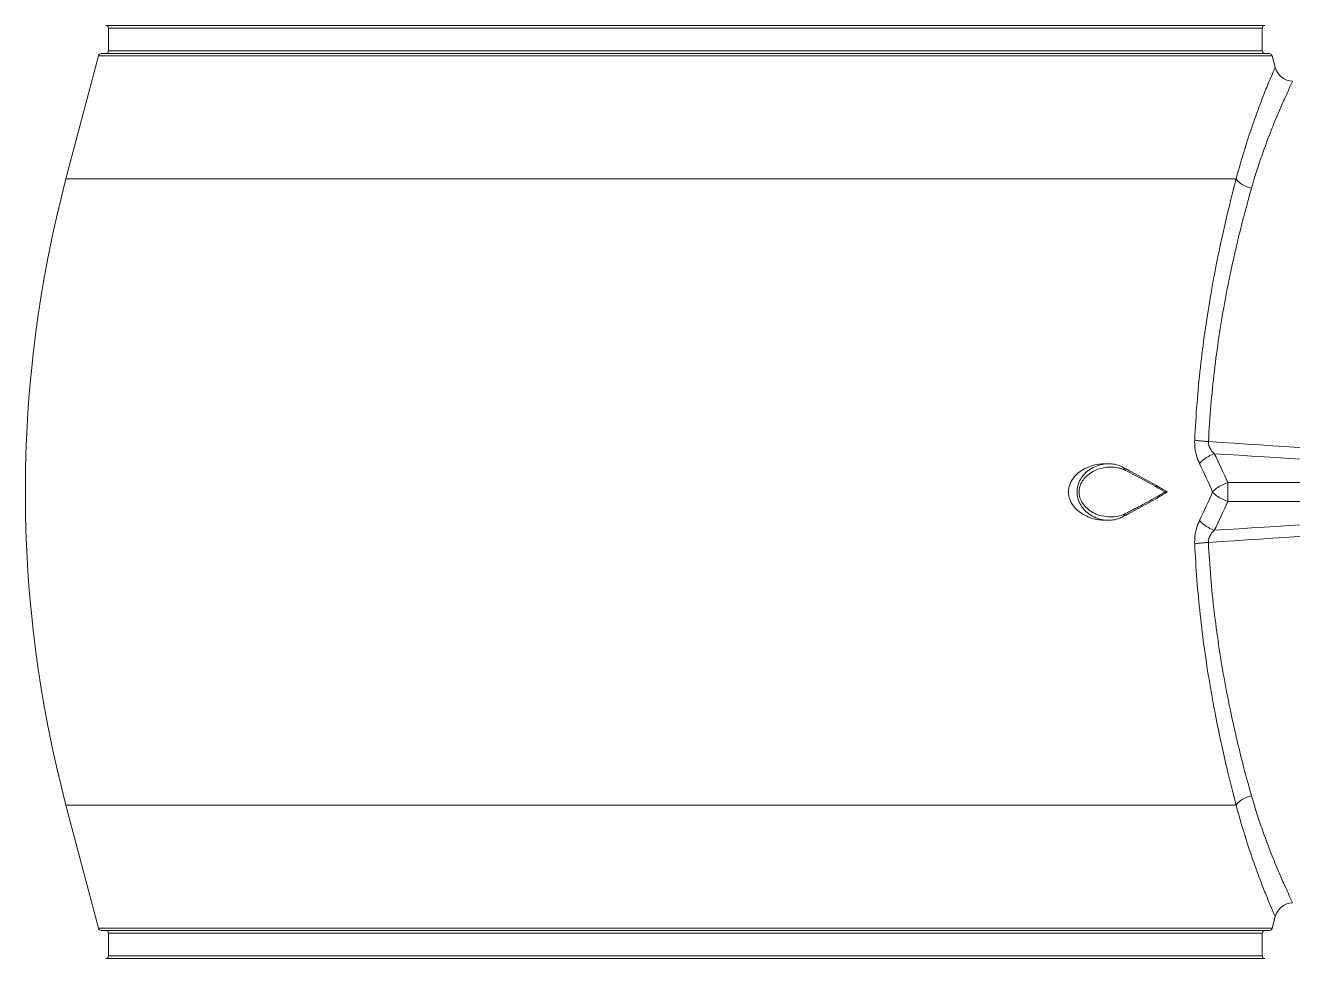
# Model space of a CAD drawing. Header units: metres. Extents: x 1628 to 1845, y 824 to 931.
# Drawn here: x 1708.5528 to 1708.6872, y 879.8757 to 879.9746 of the extents above; entities that cross this region are included whole.
import ezdxf

# ---------------------------------------------------------------- set-up
doc = ezdxf.new("R2010")
doc.units = ezdxf.units.M
doc.header["$LTSCALE"] = 0.15
doc.layers.add('hidrosanitário', color=26, linetype='Continuous', lineweight=0)

msp = doc.modelspace()

# ---------------------------------------------------------------- linework, layer by layer
at = {"layer": 'hidrosanitário', "linetype": 'Continuous'}
for p, q in [((1708.684241367248, 879.9746351046932), (1708.561327785553, 879.9746351046932)), ((1708.561604427219, 879.9743360154283), (1708.561604427219, 879.9719360154285)), ((1708.561604427219, 879.9743360154283), (1708.683964725582, 879.9743360154283)), ((1708.683964725582, 879.9743360154283), (1708.683964725582, 879.9719360154285)), ((1708.560545425018, 879.9714126246539), (1708.557094731091, 879.9583478037215)), ((1708.685023727783, 879.9714126246539), (1708.560545425018, 879.9714126246539)), ((1708.684733674294, 879.9716360154283), (1708.560835478508, 879.9716360154283)), ((1708.561604427219, 879.9719360154285), (1708.683964725582, 879.9719360154285)), ((1708.685023727783, 879.9714126246539), (1708.685344957575, 879.970196402698)), ((1708.681201474433, 879.9583478686649), (1708.557094731091, 879.9583478037215)), ((1708.669452225147, 879.9274439155073), (1708.669214330603, 879.9277494184688)), ((1708.680302363039, 879.9261504726613), (1708.699984576416, 879.9261504726618)), ((1708.673640526793, 879.9251504677708), (1708.673895165166, 879.9251504669022)), ((1708.68030236304, 879.924150472665), (1708.699984576416, 879.9241504726618)), ((1708.669451611343, 879.9228578516719), (1708.669213617947, 879.9225524021452)), ((1708.557094731091, 879.8919531416021), (1708.560545425018, 879.8788883206697)), ((1708.681201477651, 879.8919530670724), (1708.557094731091, 879.8919531416021)), ((1708.685344957575, 879.8801045426261), (1708.685023727783, 879.8788883206697)), ((1708.560545425018, 879.8788883206697), (1708.685023727783, 879.8788883206697)), ((1708.560835478508, 879.8786649298953), (1708.684733674294, 879.8786649298953)), ((1708.561604427219, 879.8783649298954), (1708.561604427219, 879.8759649298953)), ((1708.561604427219, 879.8783649298954), (1708.683964725582, 879.8783649298954)), ((1708.683964725582, 879.8783649298954), (1708.683964725582, 879.8759649298953)), ((1708.684241367248, 879.8756658406306), (1708.561327785553, 879.8756658406306)), ((1708.561604427219, 879.8759649298953), (1708.683964725582, 879.8759649298953))]:
    msp.add_line(p, q, dxfattribs=at)
for centre, radius, start, end in [((1708.561304427219, 879.9743360154283), 0.0002999999999929059, 0, 85.53436709221876), ((1708.684264725582, 879.9743360154283), 0.0002999999999929059, 94.46563290778124, 180), ((1708.560835478508, 879.9713360154284), 0.0002999999999929059, 90, 165.2048400224438), ((1708.561304427219, 879.9719360154285), 0.0002999999999929059, 270, 0), ((1708.684264725582, 879.9719360154285), 0.0002999999999929059, 180, 270), ((1708.684733674294, 879.9713360154284), 0.0002999999999929059, 27.32914357126799, 90), ((1708.687278642677, 879.9707071254196), 0.001999999745752706, 194.7950549796664, 267.5001353862707), ((1708.682784576413, 879.925150472662), 0.1299999999969259, 165.2048400350584, 194.7951599649416), ((1708.207687145086, 872.74954595419), 7.196355688136229, 86.0773740218691, 86.2507344868812), ((1708.667731697279, 879.925141149074), 0.002999105734329081, 60.38811163918178, 70.07284611360217), ((1708.615551139514, 879.8980493867642), 0.06872288223477492, 23.2256390773514, 25.99064226781801), ((1708.188996045914, 872.1367113134285), 7.807883948677768, 86.24758432762265, 86.40275539076003), ((1708.616457972404, 879.8983969730897), 0.06961582547395381, 23.49484377632353, 26.27252657343513), ((1708.667925137536, 879.9242755685985), 0.00351927372651678, 72.33192787823639, 80.05619349949413), ((1708.6385154623, 879.8666082182993), 0.06841429888358222, 63.04523413691315, 63.33907221972078), ((1708.640635031888, 879.8698105330731), 0.0644353020696763, 59.18757116432189, 63.43470976936432), ((1708.638992140632, 879.8675443700016), 0.06736377428340706, 62.56578874131083, 63.04570099300474), ((1708.640737079465, 879.8708691795699), 0.06360893266409585, 59.36513575346042, 62.58097979340806), ((1708.643099556528, 879.8749597609516), 0.05888529245360755, 58.68002058891434, 59.31486411090194), ((1708.643501735246, 879.8756225421829), 0.05811003394062588, 58.46411928695517, 58.67908123702558), ((1708.641397106933, 879.9782422159541), 0.06224892255752801, 297.383901214706, 300.6700155516294), ((1708.643088699026, 879.9753596679028), 0.05890672607780704, 300.6849906360204, 301.3196555655278), ((1708.643488788958, 879.974700320848), 0.05813548708602528, 301.3205894730735, 301.5354575293393), ((1708.615604580884, 879.9522270811457), 0.06866411144717631, 334.0081750011421, 336.7755449591309), ((1708.616508148849, 879.9518806973964), 0.06956052272135511, 333.7263699812228, 336.5062612676396), ((1708.667922175485, 879.9260190184099), 0.003513085493716926, 279.8139234271137, 290.3773889202724), ((1708.668000778943, 879.9258005447278), 0.003280914986722417, 290.4191017024946, 296.2446471240714), ((1708.638527938401, 879.9836687201322), 0.06838724621298285, 296.6606115158794, 296.9545656256378), ((1708.639002194481, 879.9827373174913), 0.06734205273540758, 296.9541009704749, 297.4341218673256), ((1708.667702902636, 879.925231238274), 0.003075462101527275, 289.8859151229748, 299.4206093930761), ((1708.186323050435, 887.4186212559279), 7.514938937567496, 273.7533291494686, 273.919340288263), ((1708.178218745576, 887.881391597797), 7.976031567656392, 273.5988806292001, 273.7507804412462), ((1708.6872786449, 879.8795938172346), 0.001999999869552706, 92.49992810527873, 165.2048956433736), ((1708.560835478508, 879.8789649298955), 0.0002999999999929059, 194.7951599807064, 270), ((1708.561304427219, 879.8783649298954), 0.0002999999999929059, 0, 90), ((1708.684264725582, 879.8783649298954), 0.0002999999999929059, 90, 180), ((1708.684733674294, 879.8789649298955), 0.0002999999999929059, 270, 345.2048400161651), ((1708.561304427219, 879.8759649298953), 0.0002999999999929059, 274.4656329077812, 0), ((1708.684264725582, 879.8759649298953), 0.0002999999999929059, 180, 265.5343670922188)]:
    msp.add_arc(centre, radius, start, end, dxfattribs=at)
for points, knots in [([(1708.685344957575, 879.970196402698), (1708.685331241005, 879.9701648503445), (1708.685271722645, 879.9700277423043), (1708.685126139752, 879.9696902569525), (1708.684858997314, 879.9690620940859), (1708.684444260887, 879.9680619979914), (1708.683857895192, 879.9665893444634), (1708.683085826774, 879.9645230594591), (1708.68213810829, 879.96172246975), (1708.681517697766, 879.9595732948927), (1708.681201474433, 879.9583478686649)], [0, 0, 0, 0, 0.05160730985255672, 0.2242038061848571, 0.5513192481492675, 1.07551157855689, 1.848191328547264, 2.928852205987971, 4.383854698443189, 6.282209230746922, 6.282209230746922, 6.282209230746922, 6.282209230746922]), ([(1708.687191408728, 879.9687090344247), (1708.687177003427, 879.9686788798102), (1708.687114522308, 879.9685478986231), (1708.686961720646, 879.9682255481954), (1708.686681356307, 879.9676256296488), (1708.686246086238, 879.9666705903395), (1708.68563060799, 879.9652643958447), (1708.684819871717, 879.9632914691869), (1708.683823385205, 879.9606164455137), (1708.683168390266, 879.9585597579777), (1708.682833811944, 879.9573862587719)], [0, 0, 0, 0, 0.05012813902815037, 0.2176807228965719, 0.5350976430576955, 1.043416977124644, 1.791971816747684, 2.83746053749822, 4.242515444725549, 6.072910712938852, 6.072910712938852, 6.072910712938852, 6.072910712938852]), ([(1708.681201468285, 879.9583478686646), (1708.681056675551, 879.9578028119034), (1708.680732093433, 879.9565532209689), (1708.680213496307, 879.9544452957047), (1708.679628739316, 879.9518872017819), (1708.679013366563, 879.9489218827742), (1708.678407854317, 879.9456137953633), (1708.6778536927, 879.9420523677994), (1708.677387003116, 879.9383468615641), (1708.677024510204, 879.9345335802349), (1708.6768627872, 879.9319665317711), (1708.676801963897, 879.9306581417576)], [0, 0, 0, 0, 0.8459412331823325, 1.936542372889077, 3.256057233365377, 4.781836802406196, 6.478925769092374, 8.30008958577013, 10.18755400479495, 12.08023359968271, 14.04493810135824, 14.04493810135824, 14.04493810135824, 14.04493810135824]), ([(1708.681201452267, 879.9583478035817), (1708.681314857798, 879.95818000412), (1708.681613812282, 879.9578718104723), (1708.682178874549, 879.9575446888249), (1708.682611144977, 879.9574209740307), (1708.682833811911, 879.9573862582132)], [0, 0, 0, 0, 0.3037915674789054, 0.6320481128852132, 0.9700835257993049, 0.9700835257993049, 0.9700835257993049, 0.9700835257993049]), ([(1708.682833811944, 879.9573862587719), (1708.682682927215, 879.9568570956086), (1708.682344838348, 879.9556441739284), (1708.681804872249, 879.9535978050675), (1708.681196390319, 879.9511144344864), (1708.680556406959, 879.9482355281765), (1708.679927021306, 879.9450236081635), (1708.679351290961, 879.9415654515198), (1708.678866627624, 879.9379671017742), (1708.678490293045, 879.9342639141358), (1708.678322406969, 879.9317705472271), (1708.67825927743, 879.9304998053466)], [0, 0, 0, 0, 0.8253815319295922, 1.888689055081589, 3.174485207303411, 4.660378675758684, 6.312057402697539, 8.083391328312047, 9.918222135332927, 11.75736533065807, 13.66582887415361, 13.66582887415361, 13.66582887415361, 13.66582887415361]), ([(1708.676801963897, 879.9306581417576), (1708.676789645474, 879.9303893047364), (1708.676810247942, 879.9298289918255), (1708.676981319931, 879.9289860191574), (1708.677192556254, 879.928433992335), (1708.677323770922, 879.9281654242935)], [0, 0, 0, 0, 0.4036786430374576, 0.8366763711393195, 1.285038596042952, 1.285038596042952, 1.285038596042952, 1.285038596042952]), ([(1708.67680197428, 879.9306581423333), (1708.676937883563, 879.930631261131), (1708.677240370511, 879.9305849563387), (1708.677726661113, 879.9305333179083), (1708.678076333008, 879.9305092266258), (1708.678259268852, 879.9304996765294)], [0, 0, 0, 0, 0.2078132517705505, 0.4586409838659871, 0.7334184138494048, 0.7334184138494048, 0.7334184138494048, 0.7334184138494048]), ([(1708.678259250984, 879.9304998070853), (1708.678254183448, 879.9303614550428), (1708.678297751951, 879.9300583808089), (1708.678515979558, 879.9296135088167), (1708.678746191678, 879.9293438677277), (1708.678882393054, 879.9292118081624)], [0, 0, 0, 0, 0.2076672269739245, 0.4496618595434156, 0.7342294663384663, 0.7342294663384663, 0.7342294663384663, 0.7342294663384663]), ([(1708.667258841448, 879.9221503974228), (1708.667146367067, 879.9221507707765), (1708.666714140437, 879.92216870554), (1708.665989157392, 879.9223030143031), (1708.665152561203, 879.922640583199), (1708.664444930332, 879.9231085109569), (1708.663887957349, 879.9236891116246), (1708.66350892305, 879.92438129862), (1708.663369702568, 879.9251562058465), (1708.663512846909, 879.9259298062242), (1708.663893577307, 879.9266190825764), (1708.664450740174, 879.9271970034193), (1708.665157379755, 879.9276626916634), (1708.665992433393, 879.927998753605), (1708.666715738173, 879.9281323660051), (1708.667146923386, 879.9281501756346), (1708.667258831988, 879.928150547399)], [0, 0, 0, 0, 0.1687125009245602, 0.6484263809838313, 1.097158608646656, 1.51341021214429, 1.91192282166972, 2.292455750132842, 2.681007987204382, 3.068568406771918, 3.448460162085816, 3.846187997824128, 4.2612881540192, 4.708958710294826, 5.187959882479684, 5.355823711574072, 5.355823711574072, 5.355823711574072, 5.355823711574072]), ([(1708.66765101647, 879.9281503845649), (1708.66756319696, 879.928150125665), (1708.66719579649, 879.9281346978988), (1708.666569783042, 879.928006593207), (1708.665838669373, 879.9276721897296), (1708.665228467436, 879.9272109005086), (1708.664754001017, 879.9266460240655), (1708.664429059252, 879.9259851214321), (1708.664283440307, 879.9252383016759), (1708.664378115394, 879.9244675001172), (1708.664684005225, 879.9237626522271), (1708.66515466782, 879.9231591352449), (1708.66577096841, 879.922667921595), (1708.666518195105, 879.9223093589586), (1708.667169557665, 879.9221685868805), (1708.667554314823, 879.9221508313152), (1708.667651203638, 879.9221505374684)], [0, 0, 0, 0, 0.1317298380540521, 0.5511851913507247, 0.9483211836576217, 1.328425583210418, 1.689306071887238, 2.044975933416959, 2.422247034946131, 2.814165046635296, 3.190737168344542, 3.56142284748764, 3.951257522472039, 4.362518992623525, 4.794398630271968, 4.939732520918878, 4.939732520918878, 4.939732520918878, 4.939732520918878]), ([(1708.668753867904, 879.9279606884724), (1708.668604718486, 879.928014905143), (1708.668242600191, 879.9281159257788), (1708.667866760686, 879.9281510205993), (1708.66765101647, 879.9281503845649)], [0, 0, 0, 0, 0.2380467216582029, 0.5616644515456376, 0.5616644515456376, 0.5616644515456376, 0.5616644515456376]), ([(1708.677323770897, 879.9281654242928), (1708.677444153183, 879.9283145391499), (1708.677743402821, 879.9285978562435), (1708.67827168011, 879.9289480018875), (1708.67867287495, 879.9291342313971), (1708.678882393052, 879.9292118081661)], [0, 0, 0, 0, 0.2874648749842693, 0.6125454596784004, 0.9476737598652973, 0.9476737598652973, 0.9476737598652973, 0.9476737598652973]), ([(1708.66853285358, 879.9277419743411), (1708.66823245661, 879.9277948734101), (1708.667641158971, 879.927823600542), (1708.666802967947, 879.9276728383592), (1708.666068908577, 879.9273806651812), (1708.665455179604, 879.9269756330949), (1708.664975476213, 879.9264792862353), (1708.664642671067, 879.925895773979), (1708.664500847437, 879.9252292604923), (1708.664591856908, 879.9245407725965), (1708.66490346258, 879.9239158222337), (1708.665381080388, 879.9233863706498), (1708.665887648138, 879.9230334000066), (1708.666231940872, 879.9228664154313), (1708.666354160517, 879.9228147621124)], [0, 0, 0, 0, 0.4575286496681939, 0.8774542148872482, 1.26884776823163, 1.634697207402223, 1.972312187654999, 2.29529834981589, 2.629737826483076, 2.976027521832826, 3.316161977082975, 3.661418598276369, 4.035433190332129, 4.234462938739543, 4.234462938739543, 4.234462938739543, 4.234462938739543]), ([(1708.678704646741, 879.9251504726639), (1708.678822892299, 879.9253004140295), (1708.679135797812, 879.9255715073776), (1708.679674411917, 879.92591066033), (1708.680088977594, 879.9260756472055), (1708.680302363025, 879.9261504726918)], [0, 0, 0, 0, 0.2864349080146897, 0.6131137415764876, 0.9523001791501617, 0.9523001791501617, 0.9523001791501617, 0.9523001791501617]), ([(1708.680302363038, 879.9261504726613), (1708.680302363039, 879.9259896857169), (1708.680302918714, 879.9256563515559), (1708.680300939643, 879.9251504718953), (1708.680302752417, 879.9246445924017), (1708.680302363038, 879.9243112591072), (1708.680302363038, 879.924150472665)], [0, 0, 0, 0, 0.2411804165378322, 0.5000009460252353, 0.7588210111712512, 1.000000674597548, 1.000000674597548, 1.000000674597548, 1.000000674597548]), ([(1708.669451613104, 879.9228578509725), (1708.669915984082, 879.9230904616976), (1708.671020979444, 879.9236596231268), (1708.672415389469, 879.9244286681868), (1708.673340831984, 879.9249712095597), (1708.673640526897, 879.9251504768723)], [0, 0, 0, 0, 0.7790592710399794, 1.864281274995256, 2.388109561855807, 2.388109561855807, 2.388109561855807, 2.388109561855807]), ([(1708.678704646741, 879.9251504726639), (1708.678822893912, 879.9250005293464), (1708.679135802336, 879.924729434268), (1708.679674417278, 879.924390282811), (1708.680088980429, 879.9242252965738), (1708.680302363032, 879.9241504726609)], [0, 0, 0, 0, 0.2864387048802881, 0.6131185155967246, 0.9523001693519557, 0.9523001693519557, 0.9523001693519557, 0.9523001693519557]), ([(1708.666354160517, 879.9228147621124), (1708.666480738468, 879.9227612668554), (1708.666881630017, 879.9226166340312), (1708.66761004859, 879.9224777898615), (1708.668215204027, 879.9225041584372), (1708.668520977245, 879.9225573416287)], [0, 0, 0, 0, 0.2061270740814543, 0.6381469987878987, 1.103692758768147, 1.103692758768147, 1.103692758768147, 1.103692758768147]), ([(1708.667651203638, 879.9221505374684), (1708.667863251694, 879.9221498943647), (1708.668237343775, 879.9221842066812), (1708.668597950249, 879.922284425813), (1708.668749016122, 879.9223391605241)], [0, 0, 0, 0, 0.3180735479880843, 0.5590875923111983, 0.5590875923111983, 0.5590875923111983, 0.5590875923111983]), ([(1708.677323770922, 879.9221355210301), (1708.677193128031, 879.9218681182382), (1708.676982500171, 879.9213182993223), (1708.676810523218, 879.920475527881), (1708.676789634682, 879.9199138766677), (1708.676801963897, 879.919642803566)], [0, 0, 0, 0, 0.446415267234512, 0.8780113619747708, 1.285041374356199, 1.285041374356199, 1.285041374356199, 1.285041374356199]), ([(1708.677323641565, 879.9221355249443), (1708.677444041757, 879.9219864096336), (1708.677743323408, 879.921703094467), (1708.678271643385, 879.921352953217), (1708.678672863149, 879.9211667266358), (1708.678882393054, 879.9210891503384)], [0, 0, 0, 0, 0.2874822778851805, 0.6125790910212541, 0.9477237479577447, 0.9477237479577447, 0.9477237479577447, 0.9477237479577447]), ([(1708.678882393051, 879.921089137158), (1708.678746736799, 879.9209576085581), (1708.678517224397, 879.9206889828782), (1708.678298280719, 879.9202444898041), (1708.678254160139, 879.9199405632256), (1708.678259227866, 879.9198009723881)], [0, 0, 0, 0, 0.2834261465663731, 0.5247853658512678, 0.734309561011541, 0.734309561011541, 0.734309561011541, 0.734309561011541]), ([(1708.676801963897, 879.919642803566), (1708.676861326866, 879.9183657891625), (1708.677017896849, 879.9158649143222), (1708.677367896992, 879.9121353772913), (1708.677821369297, 879.9084815500618), (1708.678367677943, 879.9049247999945), (1708.678972928845, 879.9015851726671), (1708.679594633132, 879.8985688192982), (1708.680189942168, 879.8959537176132), (1708.680720302188, 879.8937935402342), (1708.681053020478, 879.8925118916294), (1708.681201470533, 879.8919530670727)], [0, 0, 0, 0, 1.91759013761878, 3.757892331978132, 5.618092590266792, 7.439551881364061, 9.154872777394981, 10.70857913212074, 12.05880220825081, 13.17764221161767, 14.04495137454431, 14.04495137454431, 14.04495137454431, 14.04495137454431]), ([(1708.676801967798, 879.9196428033523), (1708.676937877054, 879.9196696872658), (1708.677240364853, 879.9197159948441), (1708.67772665766, 879.919767632893), (1708.678076331382, 879.9197917217524), (1708.678259268289, 879.9198012702979)], [0, 0, 0, 0, 0.207814000583078, 0.4586427014267409, 0.7334216042912955, 0.7334216042912955, 0.7334216042912955, 0.7334216042912955]), ([(1708.67825928824, 879.9198009763471), (1708.678320900447, 879.9185607354146), (1708.678483440229, 879.9161316430199), (1708.678846811639, 879.912509705492), (1708.67931776071, 879.9089614294406), (1708.6798853215, 879.9055078196224), (1708.680514391469, 879.9022654032302), (1708.681160904034, 879.8993370878808), (1708.681780330355, 879.8967984347127), (1708.682332537324, 879.8947013165106), (1708.682679107359, 879.8934572460856), (1708.682833811944, 879.892914686552)], [0, 0, 0, 0, 1.862655544857464, 3.650938638988924, 5.459298754494052, 7.230825944679655, 8.90005005353961, 10.41299153272422, 11.72864775682854, 12.8194790774758, 13.66575610177584, 13.66575610177584, 13.66575610177584, 13.66575610177584]), ([(1708.681201441404, 879.8919531449686), (1708.681314847054, 879.8921209458027), (1708.681613803022, 879.8924291420079), (1708.68217886914, 879.8927562657403), (1708.682611142795, 879.8928799807553), (1708.682833811366, 879.892914696317)], [0, 0, 0, 0, 0.3037933719997742, 0.6320521478430838, 0.9700899273026985, 0.9700899273026985, 0.9700899273026985, 0.9700899273026985]), ([(1708.681201477651, 879.8919530670724), (1708.681518426222, 879.8907248346871), (1708.68213969457, 879.8885732118196), (1708.683088300357, 879.885770976903), (1708.683859992285, 879.8837061971382), (1708.684445823913, 879.8822351149869), (1708.684860083083, 879.8812362738269), (1708.685126767132, 879.880609227714), (1708.685271985538, 879.8802725968193), (1708.685331302572, 879.880135953376), (1708.685344957575, 879.8801045426261)], [0, 0, 0, 0, 1.902702072313894, 3.357229919496855, 4.436784007093941, 5.208733510644288, 5.7322770663575, 6.058758615873806, 6.230827213757537, 6.282202910558274, 6.282202910558274, 6.282202910558274, 6.282202910558274]), ([(1708.682833811944, 879.892914686552), (1708.683169152845, 879.8917385160031), (1708.683825046996, 879.8896794982719), (1708.684822454565, 879.8870029198073), (1708.685632798638, 879.8850314148691), (1708.686247720828, 879.8836267084915), (1708.686682493054, 879.8826728599587), (1708.686962378084, 879.8820740042216), (1708.687114797908, 879.8817524682003), (1708.687177068023, 879.8816219302697), (1708.687191408728, 879.8815919108989)], [0, 0, 0, 0, 1.83456235352329, 3.239176868849864, 4.28360875385556, 5.031465788452087, 5.539160870105494, 5.85596497280803, 6.023005999718099, 6.072909321523045, 6.072909321523045, 6.072909321523045, 6.072909321523045])]:
    msp.add_open_spline(points, degree=3, knots=knots, dxfattribs=at)
msp.add_open_spline([(1708.669451615619, 879.9274430993727), (1708.669304151436, 879.9275168049852), (1708.669150282425, 879.9275786676932), (1708.668993244665, 879.9276288408395)], degree=3, dxfattribs=at)

doc.saveas('drawing.dxf')
